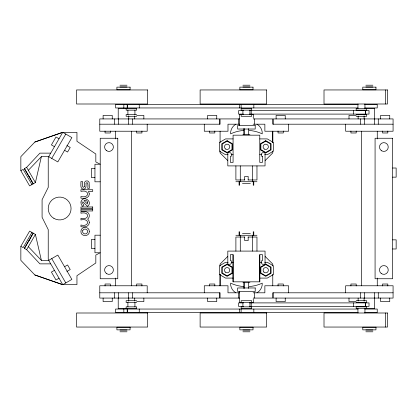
<?xml version="1.0" encoding="UTF-8"?>
<svg xmlns="http://www.w3.org/2000/svg" width="417" height="417" viewBox="0 0 417 417"><rect width="100%" height="100%" fill="white"/><g stroke="black" fill="none" stroke-linecap="round" stroke-linejoin="round"><path stroke-width="0.63" d="M204.278 124.198L204.278 131.225L227.984 131.225L227.984 124.198L239.723 124.198M233.077 281.824L233.077 254.605L230.445 254.605L230.445 260.75L231.32 260.75L231.32 263.382L230.445 264.263L227.812 264.263L227.812 251.091L265.045 251.091L265.045 264.263L262.408 264.263L261.532 263.382L261.532 260.75L262.408 260.75L262.408 254.605L259.775 254.605L259.775 281.824L233.077 281.824L233.077 254.823M288.58 292.802L288.58 285.775L264.868 285.775L264.868 292.802L253.135 292.802M35.414 182.552L41.382 156.646L48.7 156.646L57.827 161.916L71.875 137.579L62.753 132.309L34.898 141.999L20.85 156.646L20.85 170.678L29.633 185.888L35.414 182.552L26.631 167.342L39.917 153.133L50.728 153.133M48.7 156.646L62.753 132.309L34.861 142.041M48.867 156.709L48.231 157.814L48.231 187.389L42.086 199.707L42.086 217.293L48.231 229.611L48.231 259.186L48.867 260.291M51.744 158.403L65.792 134.065M20.85 246.322L29.633 231.112L35.414 234.448L41.382 260.354L48.7 260.354L57.827 255.084L71.875 279.421L62.753 284.691L34.898 275.001L20.85 260.354L20.85 246.322L23.133 247.641L31.911 232.431M33.131 233.134L24.348 248.339L26.631 249.658L39.917 263.867L50.728 263.867M24.499 248.428L33.282 233.218M29.206 240.63L29.857 239.504M26.631 249.658L35.414 234.448M28.335 170.298L41.382 156.646M265.155 160.535L272.77 152.914L272.77 151.001M227.703 256.465L220.082 264.086L220.082 265.999M235.892 124.198L235.329 124.558A10.243 10.243 0 0 0 230.622 133.857A37.321 37.321 0 0 1 243.71 130.443M256.966 292.802L257.524 292.442A10.243 10.243 0 0 0 262.236 283.143A37.321 37.321 0 0 1 249.147 286.557M20.85 170.678L23.133 169.359L31.911 184.569M26.631 167.342L24.348 168.661L33.131 183.866M54.455 270.325L51.416 272.082L55.982 279.989L59.021 278.233M64.828 266.567L67.59 264.972L70.223 269.533L66.908 271.451M119.976 85.209L126.997 85.209M242.913 85.209L249.939 85.209M365.855 85.209L372.881 85.209M119.976 86.965L126.997 86.965M242.913 86.965L249.939 86.965M365.855 86.965L372.881 86.965M358.078 104.438L115.582 104.438L115.582 107.951L358.078 107.951M364.802 104.438L377.234 104.438L377.234 107.951L364.802 107.951M243.434 110.588L238.587 110.588L238.587 114.102L243.533 114.102M249.418 110.588L369.019 110.588L369.019 114.102L249.418 114.102M136.682 114.539L126.148 114.539L126.148 116.296L136.682 116.296M356.175 114.539L366.705 114.539L366.705 116.296L356.175 116.296M136.693 115.415L143.86 115.415L143.86 118.928M356.165 115.415L348.993 115.415L348.993 118.928M253.213 118.053L253.453 114.539L239.4 114.539L239.4 125.517M239.598 118.928L220.082 118.928L220.082 124.198L99.778 124.198M253.255 118.928L272.77 118.928L272.77 124.198L393.075 124.198M253.135 124.198L264.868 124.198L264.868 131.225L288.58 131.225L288.58 124.198M62.904 132.398L76.952 132.398L76.952 141.295L95.827 154.014L95.827 161.942L100.216 164.241L94.946 164.241L94.946 181.807L100.216 181.807M242.913 134.295L249.939 134.295M233.077 138.908L225.587 138.908L219.504 142.421L219.504 151.204L225.587 154.712L228.083 154.712M259.775 138.908L267.266 138.908L273.349 142.421L273.349 151.204L267.266 154.712L264.769 154.712M231.206 154.712L233.077 154.712M259.775 154.712L261.647 154.712M392.637 168.02L396.15 168.02L396.15 177.152L392.637 177.152M94.946 168.458L91.432 168.458L91.432 177.59L94.946 177.59M244.81 179.962L235.892 179.962L235.892 165.909M248.042 179.962L256.966 179.962L256.966 165.909M235.892 181.718L256.966 181.718M242.475 183.475L250.377 183.475M242.475 233.525L250.377 233.525M100.216 235.193L94.946 235.193L94.946 252.759L100.216 252.759L95.827 255.058L95.827 262.986L76.952 275.705L76.952 284.603L62.904 284.603M235.892 235.282L256.966 235.282M244.81 237.038L235.892 237.038L235.892 251.091M248.042 237.038L256.966 237.038L256.966 251.091M94.946 239.41L91.432 239.41L91.432 248.542L94.946 248.542M392.637 239.848L396.15 239.848L396.15 248.98L392.637 248.98M228.083 262.288L225.587 262.288L219.504 265.796L219.504 274.579L225.587 278.092L233.077 278.092M231.206 262.288L233.077 262.288M259.775 262.288L261.647 262.288M264.769 262.288L267.266 262.288L273.349 265.796L273.349 274.579L267.266 278.092L259.775 278.092M242.913 282.705L249.939 282.705M99.778 292.802L220.082 292.802L220.082 298.072L239.598 298.072M239.723 292.802L227.984 292.802L227.984 285.775L204.278 285.775L204.278 292.802M393.075 292.802L272.77 292.802L272.77 298.072L253.255 298.072M253.213 298.947L253.453 302.461L239.4 302.461L239.4 291.483M136.682 300.704L126.148 300.704L126.148 302.461L136.682 302.461M356.175 300.704L366.705 300.704L366.705 302.461L356.175 302.461M136.693 301.585L143.86 301.585L143.86 298.072M356.165 301.585L348.993 301.585L348.993 298.072M243.533 302.898L238.587 302.898L238.587 306.412L243.434 306.412M249.418 302.898L369.019 302.898L369.019 306.412L249.418 306.412M358.078 309.049L115.582 309.049L115.582 312.562L358.078 312.562M364.802 309.049L377.234 309.049L377.234 312.562L364.802 312.562M119.976 330.035L126.997 330.035M242.913 330.035L249.939 330.035M365.855 330.035L372.881 330.035M119.976 331.791L126.997 331.791M242.913 331.791L249.939 331.791M365.855 331.791L372.881 331.791M34.861 274.959L62.753 284.691L48.7 260.354M59.021 138.767L55.982 137.011L51.416 144.918L54.455 146.675M66.908 145.549L70.223 147.467L67.59 152.028L64.828 150.433M256.966 124.198L257.524 124.558A10.243 10.243 0 0 1 262.236 133.857A37.321 37.321 0 0 0 249.147 130.443M235.892 292.802L235.329 292.442A10.243 10.243 0 0 1 230.622 283.143A37.321 37.321 0 0 0 243.71 286.557M227.703 160.535L220.082 152.914L220.082 151.001M265.155 256.465L272.77 264.086L272.77 265.999M28.335 246.702L41.382 260.354M29.206 176.37L29.857 177.496M24.499 168.572L33.282 183.782M51.744 258.597L65.792 282.934M389.739 118.928L389.739 115.415L380.606 115.415L380.606 118.928M389.739 298.072L389.739 301.585L380.606 301.585L380.606 298.072M387.81 131.063L387.81 132.981L382.54 132.981L382.54 131.063M387.81 285.937L387.81 284.019L382.54 284.019L382.54 285.937M385.589 89.952L385.589 104M385.589 313L385.589 327.048M378.282 118.928L378.282 124.198M378.282 292.802L378.282 298.072M377.27 131.225L377.27 138.944M377.27 278.056L377.27 285.775M374.638 118.928L374.638 108.394L356.175 108.394L356.175 110.151L366.705 110.151L366.705 108.394M374.638 298.072L374.638 308.606L356.175 308.606L356.175 306.849L366.705 306.849L366.705 308.606M374.33 118.928L374.33 124.198M374.33 292.802L374.33 298.072M365.652 110.588L365.652 114.102M365.652 302.898L365.652 306.412M365.328 110.588L365.328 114.102M365.328 302.898L365.328 306.412M364.948 104L364.948 108.394M364.948 308.606L364.948 313M364.406 118.928L364.406 124.198M364.406 292.802L364.406 298.072M364.098 115.832L364.098 118.928M364.098 298.072L364.098 301.168M361.461 131.225L361.461 285.775M360.455 118.928L360.455 124.198M360.455 292.802L360.455 298.072M358.125 116.004L358.125 118.928M358.125 298.072L358.125 300.996M357.927 104L357.927 108.394M357.927 308.606L357.927 313M356.196 131.063L356.196 132.981L350.926 132.981L350.926 131.063M356.196 285.937L356.196 284.019L350.926 284.019L350.926 285.937M353.6 110.588L353.6 114.102M353.6 302.898L353.6 306.412M345.657 124.198L345.657 131.225L393.075 131.225L393.075 118.928L273.208 118.928L273.208 124.198M345.657 292.802L345.657 285.775L393.075 285.775L393.075 298.072L273.208 298.072L273.208 292.802M285.238 118.928L285.238 115.415L276.106 115.415L276.106 118.928M285.238 298.072L285.238 301.585L276.106 301.585L276.106 298.072M283.31 131.063L283.31 132.981L278.04 132.981L278.04 131.063M283.31 285.937L283.31 284.019L278.04 284.019L278.04 285.937M272.77 274.292L272.77 285.775M259.775 254.823L259.775 281.824M254.328 118.928L254.328 124.198M254.328 292.802L254.328 298.072M253.838 104.438L253.838 107.951M253.838 309.049L253.838 312.562M253.771 181.718L253.771 185.231L253.244 185.231L253.244 181.718M253.771 235.282L253.771 231.769L253.244 231.769L253.244 235.282M252.572 165.909L252.572 181.718M252.572 235.282L252.572 251.091M251.696 114.539L251.696 116.296L241.156 116.296L241.156 114.539M251.696 302.461L251.696 300.704L241.156 300.704L241.156 302.461M251.211 110.588L251.211 114.102M251.211 302.898L251.211 306.412M249.939 110.151L249.939 114.539M249.939 302.461L249.939 306.849M248.37 128.608L248.37 134.295M248.37 282.705L248.37 288.392M248.183 179.962L248.183 176.448L244.67 176.448L244.67 179.962M248.183 237.038L248.183 240.552L244.67 240.552L244.67 237.038M244.482 128.608L244.482 134.295M244.482 282.705L244.482 288.392M243.794 128.608L243.794 134.295M243.794 282.705L243.794 288.392M242.913 110.151L242.913 114.539M242.913 302.461L242.913 306.849M241.104 104.438L241.104 107.951M241.104 309.049L241.104 312.562M240.281 165.909L240.281 181.718M240.281 235.282L240.281 251.091M239.608 181.718L239.608 185.231L239.082 185.231L239.082 181.718M239.608 235.282L239.608 231.769L239.082 231.769L239.082 235.282M239.494 104.438L239.494 107.951M239.494 309.049L239.494 312.562M238.524 118.928L238.524 124.198M238.524 292.802L238.524 298.072M220.082 131.225L220.082 142.708M219.644 124.198L219.644 118.928L99.778 118.928L99.778 131.225L147.196 131.225L147.196 124.198M219.644 292.802L219.644 298.072L99.778 298.072L99.778 285.775L147.196 285.775L147.196 292.802M216.746 118.928L216.746 115.415L207.614 115.415L207.614 118.928M216.746 298.072L216.746 301.585L207.614 301.585L207.614 298.072M214.812 131.063L214.812 132.981L209.542 132.981L209.542 131.063M214.812 285.937L214.812 284.019L209.542 284.019L209.542 285.937M141.926 131.063L141.926 132.981L136.661 132.981L136.661 131.063M141.926 285.937L141.926 284.019L136.661 284.019L136.661 285.937M139.257 104.438L139.257 107.951M139.257 309.049L139.257 312.562M134.926 110.151L134.926 114.539M134.926 302.461L134.926 306.849M134.727 116.004L134.727 118.928M134.727 298.072L134.727 300.996M132.403 118.928L132.403 124.198M132.403 292.802L132.403 298.072M131.391 131.225L131.391 285.775M128.754 115.832L128.754 118.928M128.754 298.072L128.754 301.168M128.446 118.928L128.446 124.198M128.446 292.802L128.446 298.072M127.904 110.151L127.904 114.539M127.904 302.461L127.904 306.849M127.529 104.438L127.529 107.951M127.529 309.049L127.529 312.562M127.206 104.438L127.206 107.951M127.206 309.049L127.206 312.562M126.148 108.394L126.148 110.151L136.682 110.151L136.682 108.394L118.22 108.394L118.22 118.928M126.148 308.606L126.148 306.849L136.682 306.849L136.682 308.606L118.22 308.606L118.22 298.072M123.839 104.438L123.839 107.951M123.839 309.049L123.839 312.562M118.527 118.928L118.527 124.198M118.527 292.802L118.527 298.072M115.582 131.225L115.582 138.944M115.582 278.056L115.582 285.775M114.576 118.928L114.576 124.198M114.576 292.802L114.576 298.072M112.246 118.928L112.246 115.415L103.114 115.415L103.114 118.928M112.246 298.072L112.246 301.585L103.114 301.585L103.114 298.072M110.317 131.063L110.317 132.981L105.048 132.981L105.048 131.063M110.317 285.937L110.317 284.019L105.048 284.019L105.048 285.937M220.082 274.292L220.082 285.775L220.082 274.292M262.408 156.25L262.408 162.395L259.775 162.395L259.775 135.176L233.077 135.176L233.077 162.395L230.445 162.395L230.445 156.25L231.32 156.25L231.32 153.618L230.445 152.737L227.812 152.737L227.812 165.909L265.045 165.909L265.045 152.737L262.408 152.737L261.532 153.618L261.532 156.25L262.408 156.25M272.77 131.225L272.77 142.708L272.77 131.225M87.622 202.443L87.377 203.949L84.005 200.561C85.454 199.811 87.393 200.832 87.622 202.443M80.976 202.021L81.216 204.455L82.712 206.405L83.895 205.227L82.592 203.246L82.827 201.739L87.492 206.405C93.768 201.745 82.759 194.411 80.976 202.021M89.342 193.926C89.363 198.195 84.119 198.831 80.934 198.143L80.934 196.48C89.791 198.773 89.796 189.099 80.934 191.393L80.934 189.73L92.715 189.73L92.715 191.393L88.482 191.398L89.342 193.926M89.342 222.49C89.363 226.754 84.114 227.385 80.934 226.702L80.934 225.039C89.791 227.333 89.796 217.669 80.934 219.962L80.934 218.294C89.791 220.588 89.796 210.924 80.934 213.223L80.934 211.555C83.666 211.45 87.732 210.913 89.014 214.119C89.749 215.86 89.165 218.008 87.638 219.123L88.884 220.583L89.342 222.49M89.306 231.503C89.551 236.939 80.663 236.924 80.898 231.503C80.669 226.108 89.54 226.092 89.306 231.503M84.307 186.654C82.144 189.714 82.008 182.641 82.597 181.598L80.934 181.598C81.127 184.006 79.741 188.854 83.463 189.188C86.46 189.063 86.131 185.367 85.975 183.282C88.185 180.28 88.201 187.327 87.674 188.359L89.342 188.359L89.144 182.302L87.815 180.973L85.85 180.973L84.505 182.302L84.307 186.654M82.759 230.512C81.414 233.484 86.256 235.537 87.44 232.498C88.79 229.522 83.947 227.479 82.759 230.512M227.109 140.665L221.787 143.74L221.787 149.885L227.109 152.961L232.431 149.885L232.431 143.74L227.109 140.665M227.109 141.191L222.24 144.001L222.24 149.62L227.109 152.429L231.977 149.62L231.977 144.001L227.109 141.191M265.744 140.665L260.422 143.74L260.422 149.885L265.744 152.961L271.071 149.885L271.071 143.74L265.744 140.665M265.744 141.191L260.88 144.001L260.88 149.62L265.744 152.429L270.612 149.62L270.612 144.001L265.744 141.191M227.109 264.039L221.787 267.115L221.787 273.26L227.109 276.335L232.431 273.26L232.431 267.115L227.109 264.039M227.109 264.571L222.24 267.38L222.24 272.999L227.109 275.809L231.977 272.999L231.977 267.38L227.109 264.571M265.744 264.039L260.422 267.115L260.422 273.26L265.744 276.335L271.071 273.26L271.071 267.115L265.744 264.039M265.744 264.571L260.88 267.38L260.88 272.999L265.744 275.809L270.612 272.999L270.612 267.38L265.744 264.571M130.073 87.143L116.901 87.143L116.901 89.775L130.073 89.775L130.073 87.143M253.015 87.143L239.843 87.143L239.843 89.775L253.015 89.775L253.015 87.143M375.952 87.143L362.78 87.143L362.78 89.775L375.952 89.775L375.952 87.143M147.634 89.952L76.535 89.952L76.535 104L147.634 104L147.634 89.952M266.625 89.952L200.118 89.952L200.118 104L266.625 104L266.625 89.952M387.502 89.952L324.009 89.952L324.009 104L387.502 104L387.502 89.952M251.696 108.394L241.156 108.394L241.156 110.151L251.696 110.151L251.696 108.394M255.209 125.517L237.643 125.517L237.643 129.03L255.209 129.03L255.209 125.517M117.782 138.251L100.216 138.251L100.216 278.749L117.782 278.749L117.782 138.251M392.637 138.251L375.076 138.251L375.076 278.749L392.637 278.749L392.637 138.251M92.715 206.983L80.934 206.983L80.934 208.646L92.715 208.646L92.715 206.983M92.715 209.287L80.934 209.287L80.934 210.95L92.715 210.95L92.715 209.287M255.209 287.97L237.643 287.97L237.643 291.483L255.209 291.483L255.209 287.97M251.696 306.849L241.156 306.849L241.156 308.606L251.696 308.606L251.696 306.849M147.634 313L76.535 313L76.535 327.048L147.634 327.048L147.634 313M266.625 313L200.118 313L200.118 327.048L266.625 327.048L266.625 313M387.502 313L324.009 313L324.009 327.048L387.502 327.048L387.502 313M130.073 327.225L116.901 327.225L116.901 329.857L130.073 329.857L130.073 327.225M253.015 327.225L239.843 327.225L239.843 329.857L253.015 329.857L253.015 327.225M375.952 327.225L362.78 327.225L362.78 329.857L375.952 329.857L375.952 327.225M381.185 273.453A4.389 4.389 0 0 0 388.211 270.544A4.389 4.389 0 0 0 382.175 265.916A4.389 4.389 0 0 0 381.185 273.453M381.659 150.834A4.389 4.389 0 0 0 388.248 147.029A4.389 4.389 0 0 0 381.659 143.229A4.389 4.389 0 0 0 381.659 150.834M225.243 272.051A2.632 2.632 0 0 0 229.652 270.873A2.632 2.632 0 0 0 226.426 267.646A2.632 2.632 0 0 0 225.243 272.051M263.883 272.051A2.632 2.632 0 0 0 268.293 270.873A2.632 2.632 0 0 0 265.066 267.646A2.632 2.632 0 0 0 263.883 272.051M264.43 149.093A2.632 2.632 0 0 0 268.381 146.81A2.632 2.632 0 0 0 264.43 144.532A2.632 2.632 0 0 0 264.43 149.093M225.79 149.093A2.632 2.632 0 0 0 229.741 146.81A2.632 2.632 0 0 0 225.79 144.532A2.632 2.632 0 0 0 225.79 149.093M53.939 218.388A11.415 11.415 0 0 0 71.062 208.5A11.415 11.415 0 0 0 53.939 198.612A11.415 11.415 0 0 0 53.939 218.388M106.325 150.511A4.389 4.389 0 0 0 113.351 147.602A4.389 4.389 0 0 0 107.315 142.974A4.389 4.389 0 0 0 106.325 150.511M106.804 273.771A4.389 4.389 0 0 0 113.388 269.971A4.389 4.389 0 0 0 106.804 266.166A4.389 4.389 0 0 0 106.804 273.771"/></g></svg>
